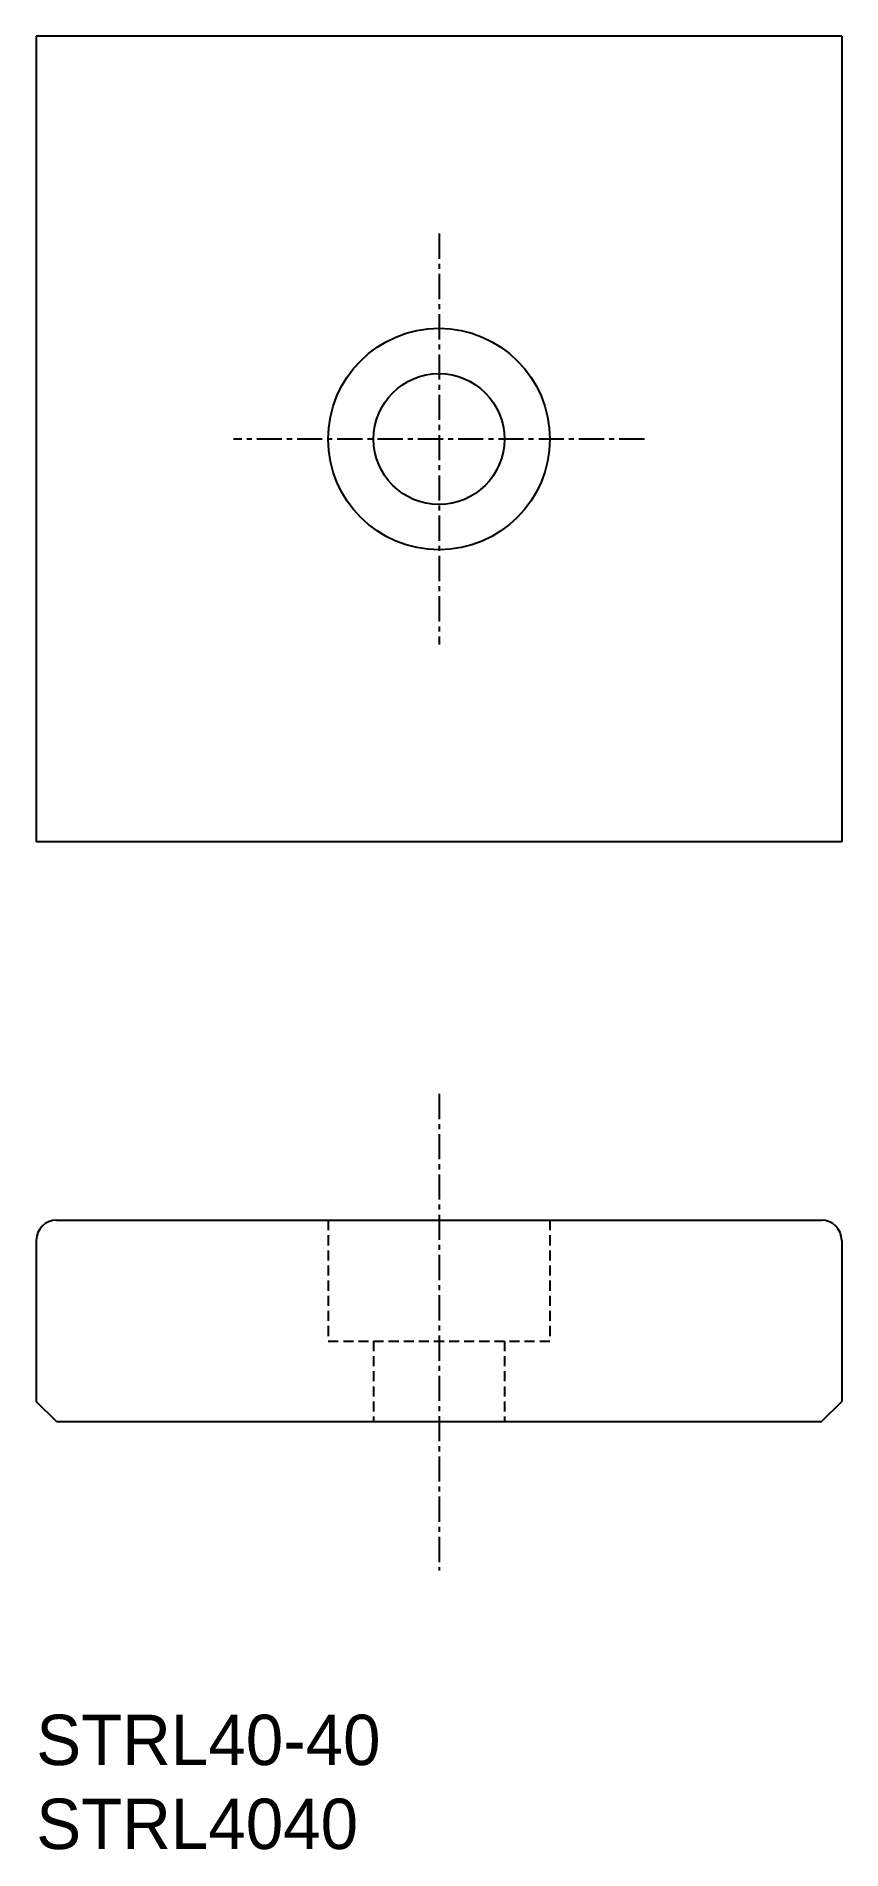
# Model space of a CAD drawing. Extents: x 10 to 50, y 10 to 100.
import ezdxf

# ---------------------------------------------------------------- set-up
doc = ezdxf.new("R2010")
doc.units = 0
doc.linetypes.add('CENTER', pattern=[2, 1.25, -0.25, 0.25, -0.25])
doc.linetypes.add('DASHED', pattern=[0.75, 0.5, -0.25])
doc.layers.get('0').update_dxf_attribs({"linetype": 'CONTINUOUS'})
doc.layers.add('CENTER', color=1, linetype='CENTER')

msp = doc.modelspace()

# ---------------------------------------------------------------- linework, layer by layer
at = {"color": 7, "linetype": 'CONTINUOUS'}
for p, q in [((50, 100), (10, 100)), ((50, 100), (10, 100)), ((10, 100), (10, 60)), ((50, 100), (50, 60)), ((50, 60), (10, 60)), ((50, 60), (10, 60)), ((11, 41.22), (49, 41.22)), ((10, 40.22), (10, 32.22)), ((50, 40.22), (50, 32.22)), ((11, 31.22), (10, 32.22)), ((49, 31.22), (50, 32.22)), ((11, 31.22), (49, 31.22))]:
    msp.add_line(p, q, dxfattribs=at)
at = {"color": 3, "linetype": 'DASHED'}
for p, q in [((24.5, 41.22), (24.5, 35.22)), ((35.5, 41.22), (35.5, 35.22)), ((24.5, 35.22), (35.5, 35.22)), ((26.75, 35.22), (26.75, 31.22)), ((33.25, 35.22), (33.25, 31.22)), ((35.5, 31.22), (35.5, 31.22))]:
    msp.add_line(p, q, dxfattribs=at)
at = {"color": 7, "linetype": 'CONTINUOUS'}
for radius in [5.5, 3.25]:
    msp.add_circle((30, 80), radius, dxfattribs=at)
for centre, start, end in [((11, 40.22), 90, 180), ((49, 40.22), 0, 90)]:
    msp.add_arc(centre, 1, start, end, dxfattribs=at)
at = {"layer": 'CENTER', "color": 1, "linetype": 'CENTER'}
for p, q in [((30, 90.201), (30, 69.799)), ((40.201, 80), (19.799, 80)), ((30, 47.494), (30, 23.827))]:
    msp.add_line(p, q, dxfattribs=at)

# ---------------------------------------------------------------- texts
at = {"color": 7, "linetype": 'CONTINUOUS'}
for s, p in [('STRL40-40', (10, 14.167)), ('STRL4040', (10, 10))]:
    msp.add_text(s, height=2.5, dxfattribs=at).set_placement(p)

doc.saveas('drawing.dxf')
